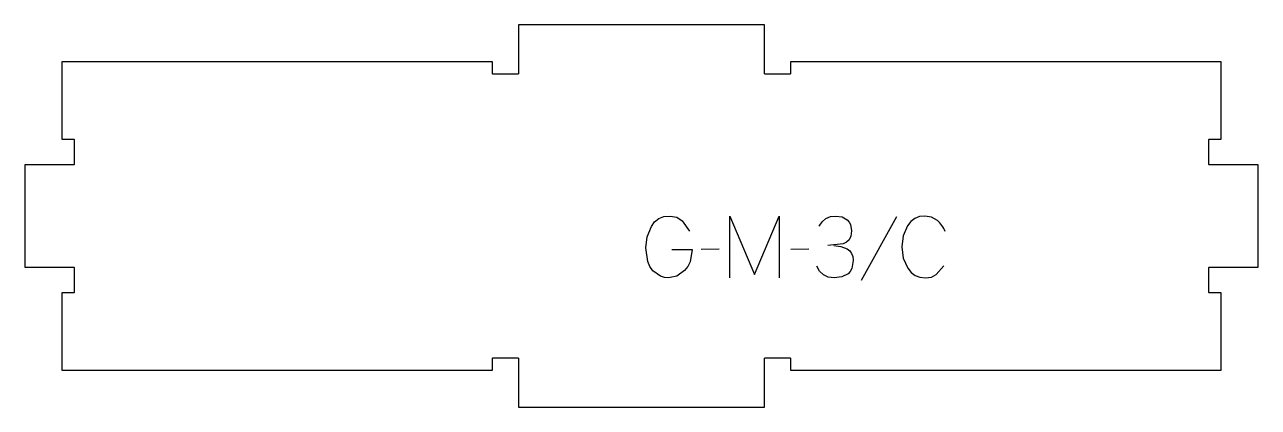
# Model space of a CAD drawing. Header units: millimetres. Extents: x -299 to 299, y -93 to 93.
import ezdxf

# ---------------------------------------------------------------- set-up
doc = ezdxf.new("R2010")
doc.units = ezdxf.units.MM
doc.layers.add('1_ANYTOOL_1MMDEEP_LABELS_S', color=2, linetype='Continuous', true_color=0xffff00)
doc.layers.add('4_ANYTOOL_CUTTHROUGH_OUTSI', color=5, linetype='Continuous', true_color=0x0000ff)

msp = doc.modelspace()

# ---------------------------------------------------------------- linework, layer by layer
at = {"layer": '1_ANYTOOL_1MMDEEP_LABELS_S'}
for p, q in [((123.69, -0.47), (106.5, -31.24)), ((37.67, -16.11), (28.89, -16.2)), ((81.17, -16.11), (72.39, -16.2))]:
    msp.add_line(p, q, dxfattribs=at)
for points in [[(14.79, -16.2), (24.56, -16.24), (23.54, -22.17), (22.4, -24.53), (20.83, -26.49), (17.15, -29.13), (13.16, -30.04), (11.12, -29.84), (9.18, -29.19), (5.57, -26.53), (4.07, -24.51), (3, -22), (2.14, -15.51), (2.81, -10.18), (4.8, -5.06), (6.38, -2.84), (8.41, -1.26), (10.9, -0.32), (13.84, 0), (17.1, -0.57), (19.67, -2.27), (23.36, -7.41)], [(42.81, -30), (42.81, 0), (54.81, -28.37), (66.81, -0.13), (66.81, -30)], [(86.14, -4.93), (87.59, -2.77), (89.43, -1.23), (91.68, -0.31), (94.33, 0), (97.39, -0.47), (99.81, -1.89), (100.75, -2.93), (101.41, -4.17), (101.91, -7.24), (101.63, -9.7), (100.76, -11.49), (99.46, -12.73), (97.89, -13.54), (90.47, -14.23)], [(93.26, -14.23), (96.63, -14.75), (99.73, -15.99), (101.02, -16.91), (101.95, -18.15), (102.5, -19.7), (102.69, -21.56), (102.06, -25.42), (101.29, -26.88), (100.2, -28.03), (97.26, -29.51), (93.43, -30), (90.59, -29.64), (88.24, -28.57), (86.39, -26.79), (85.03, -24.3)]]:
    msp.add_lwpolyline(points, dxfattribs=at)
msp.add_lwpolyline([(147.3, -7.5, 0.131103), (143.53, -2.14), (140.76, -0.54), (137.44, 0), (134.85, -0.29), (132.59, -1.18), (130.67, -2.65), (129.09, -4.71), (127, -9.62), (126.3, -15), (127.01, -20.39), (129.13, -25.33), (130.75, -27.37), (132.73, -28.83), (135.08, -29.71), (137.79, -30), (140.64, -29.59), (143.01, -28.37), (146.61, -24.17)], format="xyb", dxfattribs=at)
at = {"layer": '4_ANYTOOL_CUTTHROUGH_OUTSI'}
msp.add_lwpolyline([(-72.25, 74.75), (-281.25, 74.75), (-281.25, 37.25), (-275.5, 37.25, -0.414214), (-275.25, 37), (-275.25, 25, -0.414214), (-275.5, 24.75), (-299.25, 24.75), (-299.25, -24.75), (-275.5, -24.75, -0.414214), (-275.25, -25), (-275.25, -37, -0.414214), (-275.5, -37.25), (-281.25, -37.25), (-281.25, -74.75), (-72.25, -74.75), (-72.25, -69, -0.414214), (-72, -68.75), (-60, -68.75, -0.414214), (-59.75, -69), (-59.75, -92.75), (59.75, -92.75), (59.75, -69, -0.414214), (60, -68.75), (72, -68.75, -0.414214), (72.25, -69), (72.25, -74.75), (281.25, -74.75), (281.25, -37.25), (275.5, -37.25, -0.414214), (275.25, -37), (275.25, -25, -0.414214), (275.5, -24.75), (299.25, -24.75), (299.25, 24.75), (275.5, 24.75, -0.414214), (275.25, 25), (275.25, 37, -0.414214), (275.5, 37.25), (281.25, 37.25), (281.25, 74.75), (72.25, 74.75), (72.25, 69, -0.414214), (72, 68.75), (60, 68.75, -0.414214), (59.75, 69), (59.75, 92.75), (-59.75, 92.75), (-59.75, 69, -0.414214), (-60, 68.75), (-72, 68.75, -0.414214), (-72.25, 69)], format="xyb", close=True, dxfattribs=at)

doc.saveas('drawing.dxf')
